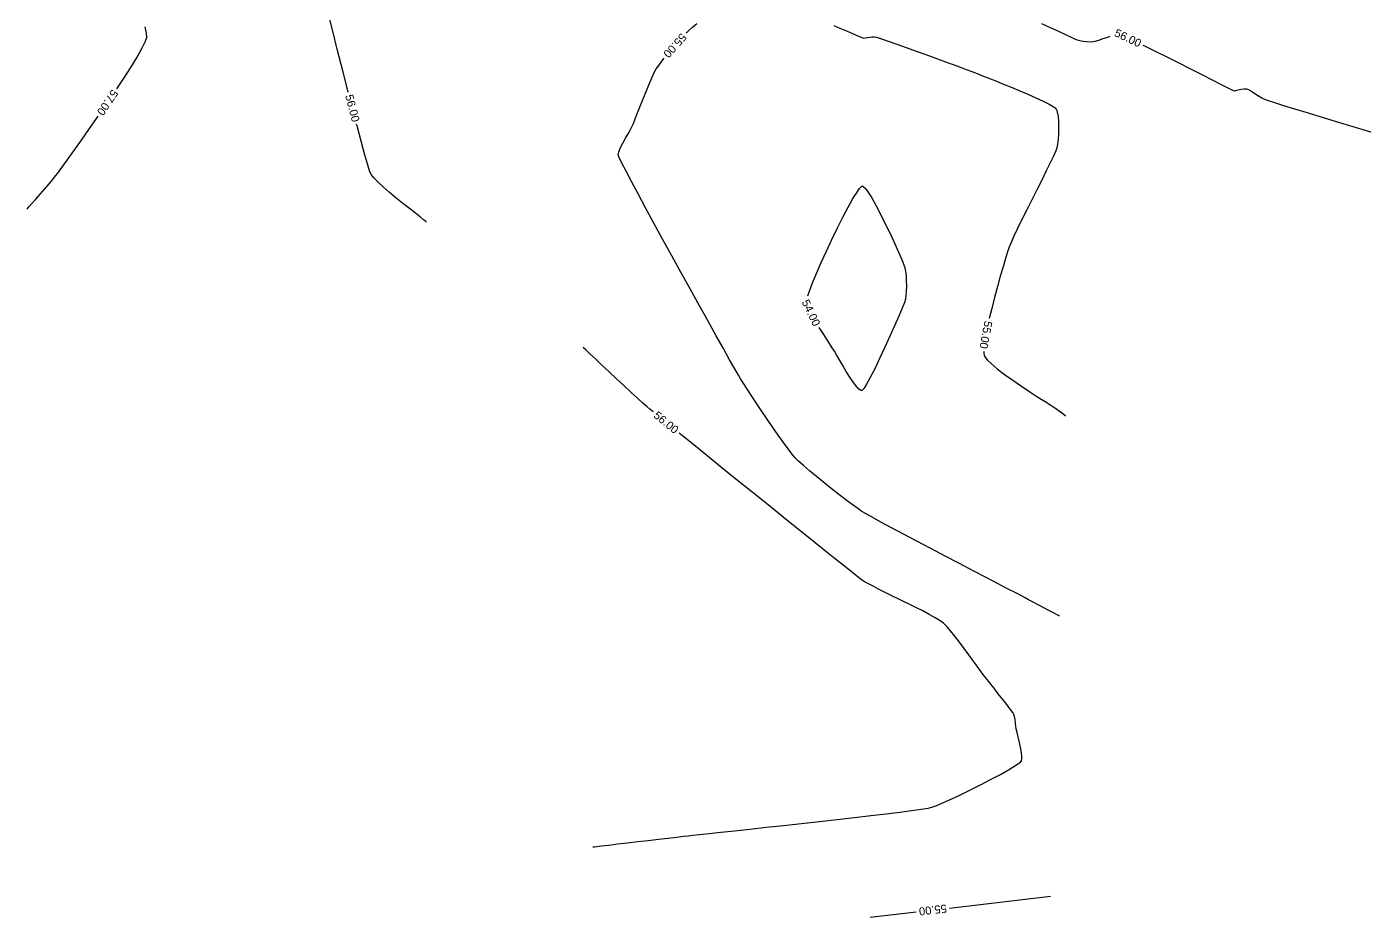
# Model space of a CAD drawing. Header units: millimetres. Extents: x 1719 to 3361, y 808 to 1951.
# Drawn here: x 2030.1 to 2310.9, y 1025.6 to 1212.5 of the extents above; entities that cross this region are included whole.
import ezdxf

# ---------------------------------------------------------------- set-up
doc = ezdxf.new("R2010")
doc.units = ezdxf.units.MM
for name, color, linetype in [('CONT-MJR', 36, 'Continuous'), ('CONT-MNR', 42, 'Continuous'), ('Txt_Curv', 101, 'Continuous')]:
    doc.layers.add(name, color=color, linetype=linetype)
doc.styles.get("Standard").update_dxf_attribs({"font": 'arial.ttf'})

# ---------------------------------------------------------------- blocks, each defined once
blk = doc.blocks.new('A$C09da3120')
at = {"layer": 'CONT-MJR', "elevation": 1.2, "flags": 128}
for points in [[(449.18, 403.48), (449.18, 403.48), (449.82, 404.12), (450.52, 404.75), (451.43, 405.52)], [(480.14, 405.12), (481.44, 404.55), (482.8, 403.97), (484.09, 403.42), (485.2, 402.96), (486.03, 402.63), (486.45, 402.49), (486.82, 402.5), (487.31, 402.58), (487.83, 402.68), (488.32, 402.75), (488.7, 402.77), (489.15, 402.64), (490.15, 402.3), (491.6, 401.8), (493.37, 401.18), (495.35, 400.48), (497.43, 399.74), (499.48, 399), (501.41, 398.31), (503.08, 397.71), (504.38, 397.24), (505.21, 396.94), (505.98, 396.65), (506.92, 396.3), (507.98, 395.9), (509.12, 395.46), (510.28, 395.02), (511.42, 394.58), (512.48, 394.16), (513.41, 393.79), (514.17, 393.47), (514.98, 393.14), (516.16, 392.66), (517.62, 392.07), (519.24, 391.4), (520.94, 390.68), (522.6, 389.95), (524.12, 389.24), (525.41, 388.58), (526.2, 388.12), (526.62, 387.81), (526.8, 387.63), (526.86, 387.55), (526.92, 387.45), (527.03, 387.2), (527.16, 386.74), (527.29, 385.98), (527.37, 384.86), (527.38, 383.64), (527.34, 382.4), (527.25, 381.22), (527.13, 380.19), (526.99, 379.4), (526.77, 378.77), (526.3, 377.7), (525.63, 376.29), (524.79, 374.59), (523.84, 372.68), (522.81, 370.63), (521.75, 368.52), (520.69, 366.42), (519.68, 364.4), (518.77, 362.53), (517.99, 360.89), (517.38, 359.55), (516.99, 358.58), (516.66, 357.59), (516.22, 356.19), (515.7, 354.45), (515.13, 352.47), (514.52, 350.3), (513.91, 348.03), (513.32, 345.73), (512.81, 343.58)], [(527.57, 281.13), (527.5, 281.17), (527.32, 281.26), (526.96, 281.45), (526.32, 281.79), (525.35, 282.3), (524.25, 282.89), (523.11, 283.49), (522.03, 284.06), (521.07, 284.57), (520.33, 284.96), (519.71, 285.28), (518.5, 285.91), (516.79, 286.8), (514.66, 287.91), (512.19, 289.2), (509.46, 290.63), (506.55, 292.14), (503.55, 293.71), (500.54, 295.29), (497.6, 296.84), (494.82, 298.31), (492.26, 299.67), (490.03, 300.87), (488.19, 301.87), (486.84, 302.63), (486.05, 303.1), (485.18, 303.7), (484.05, 304.53), (482.71, 305.54), (481.22, 306.68), (479.64, 307.92), (478.05, 309.19), (476.5, 310.45), (475.06, 311.65), (473.79, 312.74), (472.75, 313.68), (472.01, 314.41), (471.38, 315.16), (470.56, 316.22), (469.58, 317.55), (468.5, 319.08), (467.34, 320.74), (466.15, 322.48), (464.97, 324.22), (463.84, 325.92), (462.79, 327.5), (461.87, 328.91), (461.12, 330.08), (460.57, 330.94), (460.13, 331.7), (459.35, 333.06), (458.28, 334.94), (456.97, 337.27), (455.45, 339.99), (453.76, 343.01), (451.94, 346.27), (450.04, 349.7), (448.09, 353.22), (446.13, 356.77), (444.21, 360.26), (442.36, 363.64), (440.63, 366.83), (439.05, 369.76), (437.67, 372.35), (436.53, 374.53), (435.66, 376.24), (435.1, 377.4), (434.91, 377.95), (435.03, 378.62), (435.36, 379.48), (435.85, 380.44), (436.41, 381.43), (436.97, 382.4), (437.47, 383.26), (437.83, 383.95), (438.08, 384.56), (438.47, 385.53), (438.95, 386.77), (439.52, 388.2), (440.12, 389.73), (440.75, 391.29), (441.36, 392.77), (441.94, 394.11), (442.46, 395.22), (442.88, 396), (443.39, 396.75), (444.06, 397.64), (444.53, 398.24)], [(511.68, 336.67), (511.7, 336.22), (511.75, 335.91), (511.79, 335.79), (511.84, 335.66), (512.02, 335.37), (512.42, 334.88), (513.2, 334.12), (514.48, 333.04), (516.03, 331.86), (517.75, 330.63), (519.55, 329.39), (521.33, 328.2), (523.02, 327.11), (524.52, 326.15), (525.73, 325.39), (526.57, 324.86), (526.94, 324.62), (527.29, 324.36), (527.77, 324.01), (528.26, 323.65), (528.67, 323.34), (528.92, 323.16)], [(504.45, 219.83), (525.67, 222.31)], [(487.83, 217.89), (497.49, 219.02)]]:
    blk.add_lwpolyline(points, dxfattribs=at)
at = {"layer": 'CONT-MNR', "flags": 128}
for points, elevation in [([(329.61, 391.85), (331.01, 393.95), (332.54, 396.33), (333.85, 398.46), (334.88, 400.27), (335.57, 401.68), (335.87, 402.6), (335.82, 403.53), (335.52, 404.85)], 3.6), ([(378.2, 391.15), (378.12, 391.47), (377.07, 395.59), (375.97, 399.86), (374.86, 404.22), (373.74, 408.56)], 2.4), ([(523.81, 405.57), (525.63, 404.71), (527.32, 403.9), (528.81, 403.2), (530.02, 402.64), (530.88, 402.25), (531.3, 402.08), (531.84, 401.96), (532.56, 401.86), (533.33, 401.77), (534.06, 401.72), (534.61, 401.73), (535.08, 401.83), (535.82, 402.07), (536.72, 402.37), (537.69, 402.7), (538.23, 402.86)], 2.4), ([(545.08, 400.98), (545.42, 400.82), (547.67, 399.71), (550.1, 398.51), (552.61, 397.25), (555.1, 396), (557.48, 394.8), (559.64, 393.7), (561.49, 392.76), (562.93, 392.02), (563.87, 391.54), (564.21, 391.37), (564.32, 391.4), (564.53, 391.46), (565.06, 391.58), (565.73, 391.72), (566.37, 391.82), (566.84, 391.83), (567.24, 391.66), (567.85, 391.3), (568.59, 390.83), (569.35, 390.34), (570.06, 389.91), (570.61, 389.62), (571.18, 389.43), (572.48, 389.02), (574.42, 388.41), (576.88, 387.65), (579.77, 386.77), (582.96, 385.79), (586.37, 384.76), (589.88, 383.71), (593.39, 382.67)], 2.4), ([(310.69, 366.54), (310.74, 366.6), (310.89, 366.77), (311.2, 367.12), (311.74, 367.73), (312.57, 368.66), (313.5, 369.71), (314.46, 370.8), (315.37, 371.86), (316.15, 372.79), (316.74, 373.53), (317.19, 374.14), (318.02, 375.28), (319.16, 376.86), (320.56, 378.81), (322.16, 381.06), (323.89, 383.51), (325.67, 386.06)], 3.6), ([(394.65, 363.83), (394.58, 363.89), (394.4, 364.03), (394.03, 364.33), (393.36, 364.86), (392.29, 365.69), (391.04, 366.67), (389.67, 367.76), (388.26, 368.9), (386.87, 370.06), (385.58, 371.18), (384.45, 372.22), (383.57, 373.12), (382.99, 373.86), (382.68, 374.6), (382.22, 376.06), (381.61, 378.18), (380.88, 380.86), (380.05, 384.02), (379.96, 384.37)], 2.4), ([(442.24, 323.98), (441.51, 324.59), (440.87, 325.12), (440.05, 325.84), (438.94, 326.85), (437.6, 328.09), (436.11, 329.47), (434.55, 330.93), (432.97, 332.4), (431.46, 333.82), (430.09, 335.1), (428.94, 336.19), (428.06, 337.01), (427.55, 337.49)], 2.4), ([(429.56, 232.67), (429.65, 232.68), (429.9, 232.71), (430.43, 232.77), (431.39, 232.88), (432.93, 233.06), (434.77, 233.28), (436.82, 233.52), (438.99, 233.77), (441.2, 234.03), (443.35, 234.28), (445.36, 234.52), (447.14, 234.73), (448.6, 234.9), (449.65, 235.02), (450.5, 235.11), (451.96, 235.27), (453.97, 235.49), (456.45, 235.75), (459.32, 236.06), (462.53, 236.4), (465.98, 236.78), (469.62, 237.17), (473.37, 237.58), (477.15, 238), (480.89, 238.42), (484.52, 238.83), (487.97, 239.23), (491.17, 239.62), (494.04, 239.97), (496.51, 240.3), (498.5, 240.58), (499.95, 240.81), (500.78, 241), (501.81, 241.37), (503.23, 241.97), (504.97, 242.76), (506.93, 243.69), (509.02, 244.72), (511.14, 245.79), (513.21, 246.87), (515.14, 247.9), (516.82, 248.85), (518.18, 249.66), (518.97, 250.18), (519.36, 250.48), (519.51, 250.63), (519.55, 250.69), (519.59, 250.8), (519.65, 251.06), (519.67, 251.57), (519.59, 252.41), (519.38, 253.62), (519.11, 254.88), (518.82, 256.04), (518.58, 256.95), (518.45, 257.48), (518.39, 257.99), (518.31, 258.66), (518.22, 259.37), (518.11, 260.01), (517.97, 260.49), (517.73, 260.88), (517.21, 261.58), (516.49, 262.53), (515.63, 263.64), (514.69, 264.83), (513.74, 266.03), (512.85, 267.17), (512.07, 268.15), (511.48, 268.91), (510.95, 269.62), (510.25, 270.59), (509.42, 271.74), (508.51, 273.01), (507.54, 274.35), (506.55, 275.68), (505.59, 276.93), (504.69, 278.05), (503.89, 278.96), (503.22, 279.61), (502.47, 280.16), (501.44, 280.79), (500.2, 281.48), (498.83, 282.2), (497.4, 282.92), (495.99, 283.61), (494.68, 284.25), (493.53, 284.8), (492.63, 285.23), (492.05, 285.53), (491.37, 285.88), (490.51, 286.31), (489.54, 286.8), (488.54, 287.31), (487.59, 287.81), (486.75, 288.28), (486.1, 288.67), (485.62, 289.03), (484.59, 289.84), (483.08, 291.04), (481.14, 292.58), (478.84, 294.43), (476.22, 296.52), (473.36, 298.82), (470.32, 301.27), (467.14, 303.83), (463.9, 306.44), (460.65, 309.06), (457.45, 311.65), (454.36, 314.14), (451.44, 316.5), (448.75, 318.68), (447.67, 319.56)], 2.4)]:
    blk.add_lwpolyline(points, dxfattribs=dict(at, elevation=elevation))
blk.add_lwpolyline([(474.73, 348.35), (475.06, 349.37), (475.7, 351.06), (476.53, 353.08), (477.52, 355.34), (478.6, 357.74), (479.75, 360.19), (480.93, 362.62), (482.09, 364.91), (483.19, 367), (484.18, 368.78), (485.04, 370.16), (485.59, 370.92), (485.91, 371.26), (486.08, 371.37), (486.15, 371.38), (486.23, 371.37), (486.41, 371.27), (486.75, 370.94), (487.3, 370.22), (488.13, 368.91), (489.05, 367.26), (490.04, 365.37), (491.05, 363.34), (492.04, 361.29), (492.96, 359.31), (493.77, 357.51), (494.42, 356), (494.88, 354.88), (495.11, 354.25), (495.24, 353.53), (495.33, 352.59), (495.39, 351.52), (495.41, 350.4), (495.39, 349.33), (495.32, 348.39), (495.21, 347.66), (494.99, 346.99), (494.5, 345.76), (493.8, 344.09), (492.94, 342.09), (491.96, 339.89), (490.91, 337.59), (489.85, 335.32), (488.82, 333.19), (487.87, 331.33), (487.05, 329.85), (486.53, 329.01), (486.22, 328.63), (486.07, 328.51), (486.01, 328.49), (485.93, 328.5), (485.75, 328.56), (485.45, 328.78), (484.97, 329.28), (484.28, 330.18), (483.54, 331.28), (482.78, 332.51), (482.04, 333.76), (481.35, 334.95), (480.75, 335.98), (480.28, 336.77), (479.84, 337.46), (479.24, 338.38), (478.53, 339.46), (477.76, 340.66), (477.1, 341.73)], dxfattribs=at)
at = {"layer": 'Txt_Curv', "char_height": 1.68, "attachment_point": 5}
for s, insert, rotation in [('{55.00}', (446.8, 400.91, 1.2), 228.1782), ('{56.00}', (541.92, 402.48, 2.4), 334.9109), ('{57.00}', (327.65, 388.95, 3.6), 235.8949), ('{56.00}', (379.08, 387.76, 2.4), 284.4319), ('{54.00}', (475.38, 344.79), 295.4611), ('{55.00}', (512.1, 340.16, 1.2), 259.3954), ('{56.00}', (444.95, 321.77, 2.4), 320.8787), ('{55.00}', (500.97, 219.43, 1.2), 186.6672)]:
    blk.add_mtext(s, dxfattribs=dict(at, insert=insert, rotation=rotation))

msp = doc.modelspace()

# ---------------------------------------------------------------- block references
at = {"layer": 'CONT-MJR'}
msp.add_blockref('A$C09da3120', (1719.37, 807.68), dxfattribs=at)

doc.saveas('drawing.dxf')
